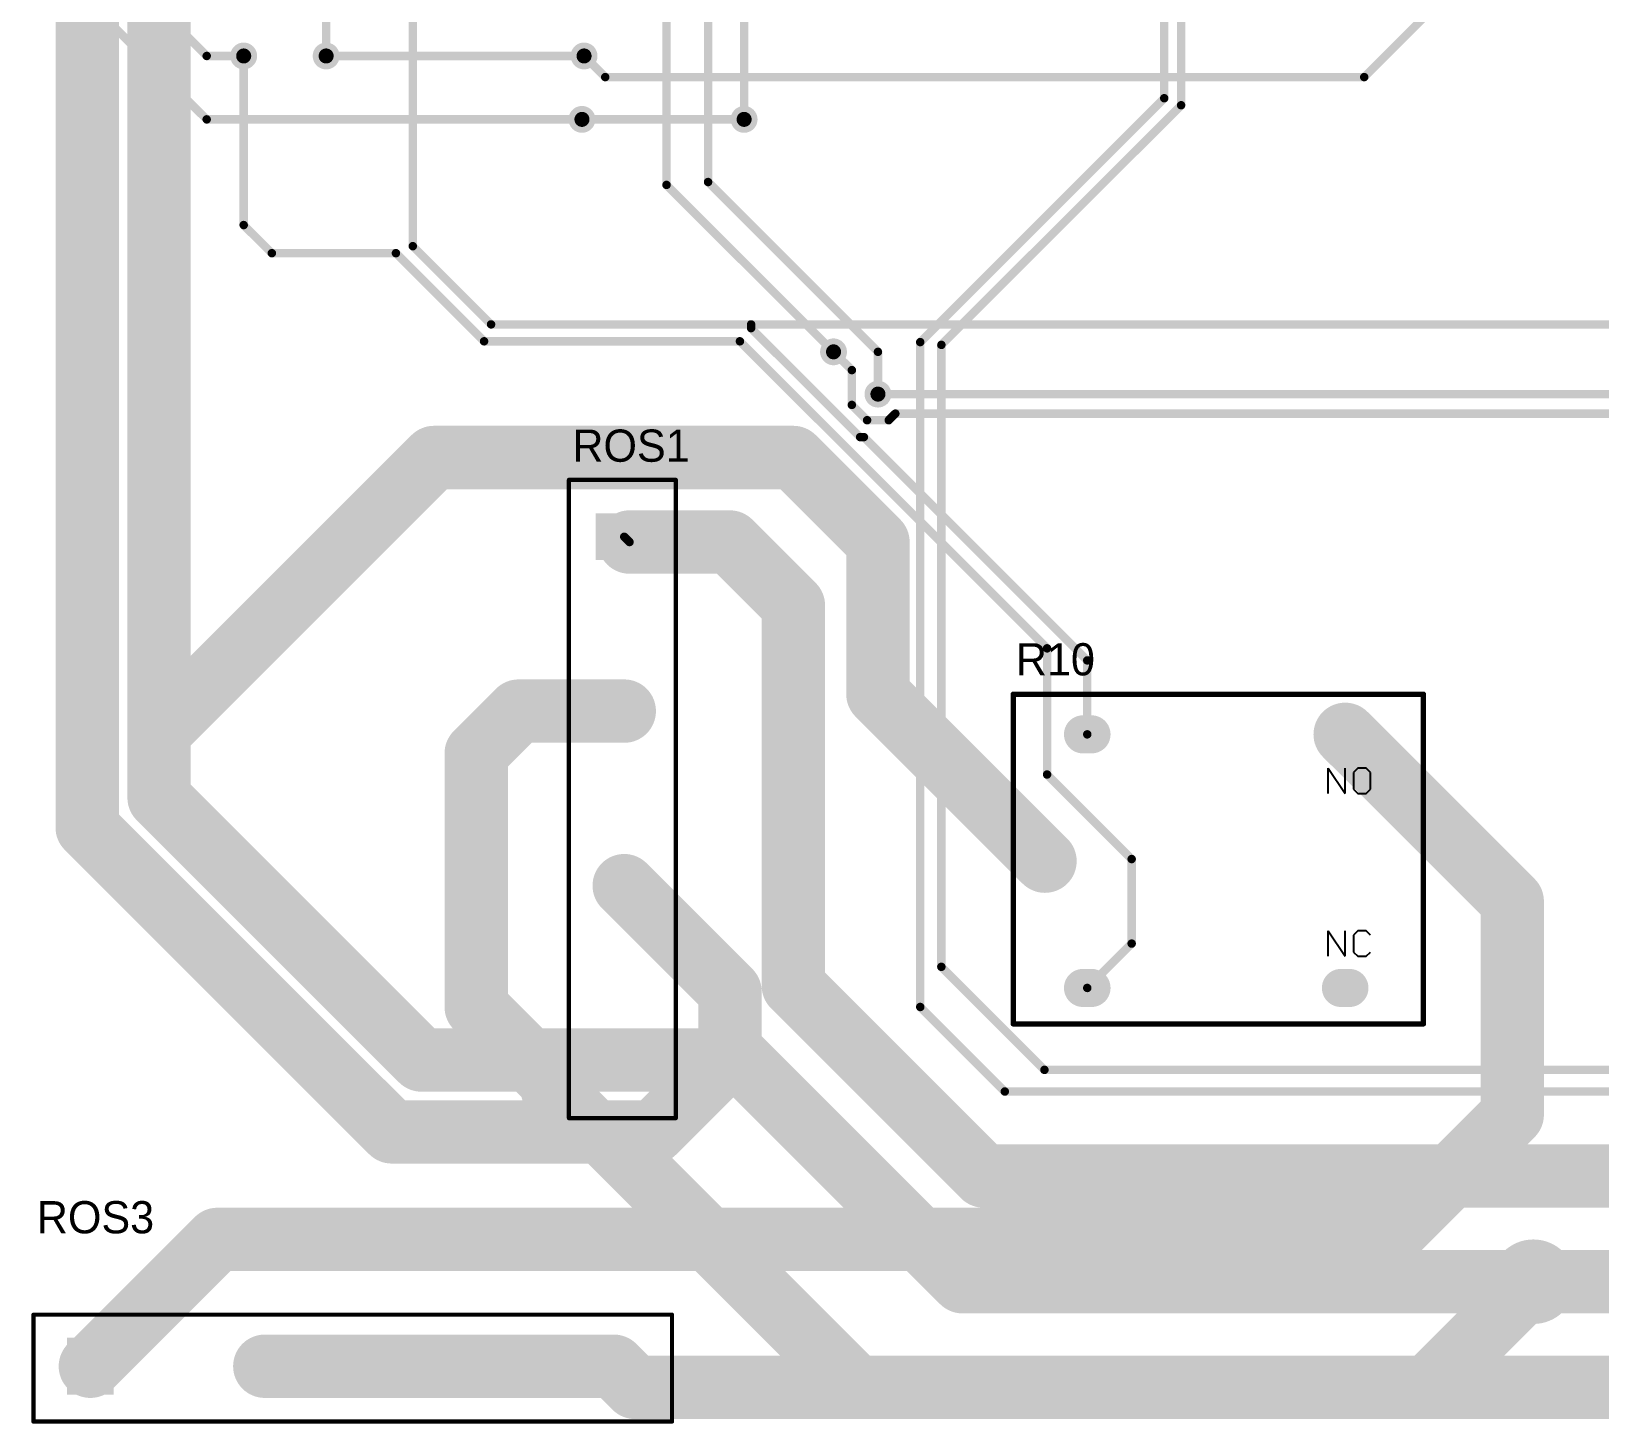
# Model space of a CAD drawing. Header units: millimetres. Extents: x 1.1 to 12.7, y 1.1 to 8.9.
# Drawn here: x 1.077 to 3.997, y 1.085 to 3.679 of the extents above; entities that cross this region are included whole.
import ezdxf

# ---------------------------------------------------------------- set-up
doc = ezdxf.new("R2010")
doc.units = ezdxf.units.MM
doc.header["$MEASUREMENT"] = 0
for name, color, linetype in [('BottomLayer', 5, 'Continuous'), ('BottomSolder', 6, 'Continuous'), ('MultiLayer', 9, 'Continuous'), ('PadHoleLayer', 156, 'Continuous'), ('TopLayer', 1, 'Continuous'), ('TopOverlay', 2, 'Continuous'), ('TopSolder', 216, 'Continuous'), ('ViaHoleLayer', 16, 'Continuous')]:
    doc.layers.add(name, color=color, linetype=linetype)

# ---------------------------------------------------------------- blocks, each defined once
blk = doc.blocks.new('ROSSETA_1')
at = {"layer": 'BottomLayer', "const_width": 0.0787402}
for points in [[(0.0098425, -0.3248031), (-0.0098425, -0.3248031)], [(0.0098425, -0.65), (-0.0098425, -0.65)], [(0.0098425, -0.9748031), (-0.0098425, -0.9748031)]]:
    blk.add_lwpolyline(points, dxfattribs=at)
at = {"layer": 'BottomLayer', "const_width": 0.0393701}
for points in [[(-0.0295275, -0.3248031, 1), (0.0098425, -0.3248031, 1)], [(-0.0098425, -0.3248031, 1), (0.0295275, -0.3248031, 1)], [(-0.0295275, -0.65, 1), (0.0098425, -0.65, 1)], [(-0.0098425, -0.65, 1), (0.0295275, -0.65, 1)], [(-0.0295275, -0.9748031, 1), (0.0098425, -0.9748031, 1)], [(-0.0098425, -0.9748031, 1), (0.0295275, -0.9748031, 1)]]:
    blk.add_lwpolyline(points, format="xyb", close=True, dxfattribs=at)
at = {"layer": 'BottomLayer'}
blk.add_solid([(-0.0492126, -0.0393701), (0.0492126, -0.0393701), (-0.0492126, 0.0393701), (0.0492126, 0.0393701)], dxfattribs=at)
at = {"layer": 'BottomSolder', "const_width": 0.0867402}
for points in [[(0.0098425, -0.3248031), (-0.0098425, -0.3248031)], [(0.0098425, -0.65), (-0.0098425, -0.65)], [(0.0098425, -0.9748031), (-0.0098425, -0.9748031)]]:
    blk.add_lwpolyline(points, dxfattribs=at)
at = {"layer": 'BottomSolder', "const_width": 0.0433701}
for points in [[(-0.0315275, -0.3248031, 1), (0.0118425, -0.3248031, 1)], [(-0.0118425, -0.3248031, 1), (0.0315275, -0.3248031, 1)], [(-0.0315275, -0.65, 1), (0.0118425, -0.65, 1)], [(-0.0118425, -0.65, 1), (0.0315275, -0.65, 1)], [(-0.0315275, -0.9748031, 1), (0.0118425, -0.9748031, 1)], [(-0.0118425, -0.9748031, 1), (0.0315275, -0.9748031, 1)]]:
    blk.add_lwpolyline(points, format="xyb", close=True, dxfattribs=at)
at = {"layer": 'BottomSolder'}
blk.add_solid([(-0.0532126, -0.0433701), (0.0532126, -0.0433701), (-0.0532126, 0.0433701), (0.0532126, 0.0433701)], dxfattribs=at)
at = {"layer": 'MultiLayer', "const_width": 0.0787402}
for points in [[(0.0098425, -0.3248031), (-0.0098425, -0.3248031)], [(0.0098425, -0.65), (-0.0098425, -0.65)], [(0.0098425, -0.9748031), (-0.0098425, -0.9748031)]]:
    blk.add_lwpolyline(points, dxfattribs=at)
at = {"layer": 'MultiLayer', "const_width": 0.0393701}
for points in [[(-0.0295275, -0.3248031, 1), (0.0098425, -0.3248031, 1)], [(-0.0098425, -0.3248031, 1), (0.0295275, -0.3248031, 1)], [(-0.0295275, -0.65, 1), (0.0098425, -0.65, 1)], [(-0.0098425, -0.65, 1), (0.0295275, -0.65, 1)], [(-0.0295275, -0.9748031, 1), (0.0098425, -0.9748031, 1)], [(-0.0098425, -0.9748031, 1), (0.0295275, -0.9748031, 1)]]:
    blk.add_lwpolyline(points, format="xyb", close=True, dxfattribs=at)
at = {"layer": 'MultiLayer'}
blk.add_solid([(-0.0492126, -0.0393701), (0.0492126, -0.0393701), (-0.0492126, 0.0393701), (0.0492126, 0.0393701)], dxfattribs=at)
at = {"layer": 'PadHoleLayer', "const_width": 0.031496}
for points in [[(-0.015748, 0, 1), (0.015748, 0, 1)], [(-0.015748, -0.3248031, 1), (0.015748, -0.3248031, 1)], [(-0.015748, -0.65, 1), (0.015748, -0.65, 1)], [(-0.015748, -0.9748031, 1), (0.015748, -0.9748031, 1)]]:
    blk.add_lwpolyline(points, format="xyb", close=True, dxfattribs=at)
at = {"layer": 'TopLayer', "const_width": 0.0787402}
for points in [[(0.0098425, -0.3248031), (-0.0098425, -0.3248031)], [(0.0098425, -0.65), (-0.0098425, -0.65)], [(0.0098425, -0.9748031), (-0.0098425, -0.9748031)]]:
    blk.add_lwpolyline(points, dxfattribs=at)
at = {"layer": 'TopLayer', "const_width": 0.0393701}
for points in [[(-0.0295275, -0.3248031, 1), (0.0098425, -0.3248031, 1)], [(-0.0098425, -0.3248031, 1), (0.0295275, -0.3248031, 1)], [(-0.0295275, -0.65, 1), (0.0098425, -0.65, 1)], [(-0.0098425, -0.65, 1), (0.0295275, -0.65, 1)], [(-0.0295275, -0.9748031, 1), (0.0098425, -0.9748031, 1)], [(-0.0098425, -0.9748031, 1), (0.0295275, -0.9748031, 1)]]:
    blk.add_lwpolyline(points, format="xyb", close=True, dxfattribs=at)
at = {"layer": 'TopLayer'}
blk.add_solid([(-0.0492126, -0.0393701), (0.0492126, -0.0393701), (-0.0492126, 0.0393701), (0.0492126, 0.0393701)], dxfattribs=at)
at = {"layer": 'TopOverlay', "const_width": 0.007874}
for points in [[(-0.103, 0.106), (-0.103, -1.083)], [(-0.103, 0.106), (0.096, 0.106)], [(0.096, 0.106), (0.096, -1.083)], [(-0.103, -1.083), (0.096, -1.083)]]:
    blk.add_lwpolyline(points, dxfattribs=at)
at = {"layer": 'TopOverlay', "const_width": 0.003937}
for points in [[(-0.1049685, 0.106, 1), (-0.1010315, 0.106, 1)], [(-0.1049685, 0.106, 1), (-0.1010315, 0.106, 1)], [(0.0940315, 0.106, 1), (0.0979685, 0.106, 1)], [(0.0940315, 0.106, 1), (0.0979685, 0.106, 1)], [(-0.1049685, -1.083, 1), (-0.1010315, -1.083, 1)], [(-0.1049685, -1.083, 1), (-0.1010315, -1.083, 1)], [(0.0940315, -1.083, 1), (0.0979685, -1.083, 1)], [(0.0940315, -1.083, 1), (0.0979685, -1.083, 1)]]:
    blk.add_lwpolyline(points, format="xyb", close=True, dxfattribs=at)
at = {"layer": 'TopSolder', "const_width": 0.0867402}
for points in [[(0.0098425, -0.3248031), (-0.0098425, -0.3248031)], [(0.0098425, -0.65), (-0.0098425, -0.65)], [(0.0098425, -0.9748031), (-0.0098425, -0.9748031)]]:
    blk.add_lwpolyline(points, dxfattribs=at)
at = {"layer": 'TopSolder', "const_width": 0.0433701}
for points in [[(-0.0315275, -0.3248031, 1), (0.0118425, -0.3248031, 1)], [(-0.0118425, -0.3248031, 1), (0.0315275, -0.3248031, 1)], [(-0.0315275, -0.65, 1), (0.0118425, -0.65, 1)], [(-0.0118425, -0.65, 1), (0.0315275, -0.65, 1)], [(-0.0315275, -0.9748031, 1), (0.0118425, -0.9748031, 1)], [(-0.0118425, -0.9748031, 1), (0.0315275, -0.9748031, 1)]]:
    blk.add_lwpolyline(points, format="xyb", close=True, dxfattribs=at)
at = {"layer": 'TopSolder'}
blk.add_solid([(-0.0532126, -0.0433701), (0.0532126, -0.0433701), (-0.0532126, 0.0433701), (0.0532126, 0.0433701)], dxfattribs=at)
blk = doc.blocks.new('ROSSETA_7')
at = {"layer": 'BottomLayer', "const_width": 0.0787402}
for points in [[(0.0098425, -0.3248031), (-0.0098425, -0.3248031)], [(0.0098425, -0.65), (-0.0098425, -0.65)], [(0.0098425, -0.9748031), (-0.0098425, -0.9748031)]]:
    blk.add_lwpolyline(points, dxfattribs=at)
at = {"layer": 'BottomLayer', "const_width": 0.0393701}
for points in [[(-0.0295275, -0.3248031, 1), (0.0098425, -0.3248031, 1)], [(-0.0098425, -0.3248031, 1), (0.0295275, -0.3248031, 1)], [(-0.0295275, -0.65, 1), (0.0098425, -0.65, 1)], [(-0.0098425, -0.65, 1), (0.0295275, -0.65, 1)], [(-0.0295275, -0.9748031, 1), (0.0098425, -0.9748031, 1)], [(-0.0098425, -0.9748031, 1), (0.0295275, -0.9748031, 1)]]:
    blk.add_lwpolyline(points, format="xyb", close=True, dxfattribs=at)
at = {"layer": 'BottomLayer'}
blk.add_solid([(-0.0492126, -0.0393701), (0.0492126, -0.0393701), (-0.0492126, 0.0393701), (0.0492126, 0.0393701)], dxfattribs=at)
at = {"layer": 'BottomSolder', "const_width": 0.0867402}
for points in [[(0.0098425, -0.3248031), (-0.0098425, -0.3248031)], [(0.0098425, -0.65), (-0.0098425, -0.65)], [(0.0098425, -0.9748031), (-0.0098425, -0.9748031)]]:
    blk.add_lwpolyline(points, dxfattribs=at)
at = {"layer": 'BottomSolder', "const_width": 0.0433701}
for points in [[(-0.0315275, -0.3248031, 1), (0.0118425, -0.3248031, 1)], [(-0.0118425, -0.3248031, 1), (0.0315275, -0.3248031, 1)], [(-0.0315275, -0.65, 1), (0.0118425, -0.65, 1)], [(-0.0118425, -0.65, 1), (0.0315275, -0.65, 1)], [(-0.0315275, -0.9748031, 1), (0.0118425, -0.9748031, 1)], [(-0.0118425, -0.9748031, 1), (0.0315275, -0.9748031, 1)]]:
    blk.add_lwpolyline(points, format="xyb", close=True, dxfattribs=at)
at = {"layer": 'BottomSolder'}
blk.add_solid([(-0.0532126, -0.0433701), (0.0532126, -0.0433701), (-0.0532126, 0.0433701), (0.0532126, 0.0433701)], dxfattribs=at)
at = {"layer": 'MultiLayer', "const_width": 0.0787402}
for points in [[(0.0098425, -0.3248031), (-0.0098425, -0.3248031)], [(0.0098425, -0.65), (-0.0098425, -0.65)], [(0.0098425, -0.9748031), (-0.0098425, -0.9748031)]]:
    blk.add_lwpolyline(points, dxfattribs=at)
at = {"layer": 'MultiLayer', "const_width": 0.0393701}
for points in [[(-0.0295275, -0.3248031, 1), (0.0098425, -0.3248031, 1)], [(-0.0098425, -0.3248031, 1), (0.0295275, -0.3248031, 1)], [(-0.0295275, -0.65, 1), (0.0098425, -0.65, 1)], [(-0.0098425, -0.65, 1), (0.0295275, -0.65, 1)], [(-0.0295275, -0.9748031, 1), (0.0098425, -0.9748031, 1)], [(-0.0098425, -0.9748031, 1), (0.0295275, -0.9748031, 1)]]:
    blk.add_lwpolyline(points, format="xyb", close=True, dxfattribs=at)
at = {"layer": 'MultiLayer'}
blk.add_solid([(-0.0492126, -0.0393701), (0.0492126, -0.0393701), (-0.0492126, 0.0393701), (0.0492126, 0.0393701)], dxfattribs=at)
at = {"layer": 'PadHoleLayer', "const_width": 0.031496}
for points in [[(-0.015748, 0, 1), (0.015748, 0, 1)], [(-0.015748, -0.3248031, 1), (0.015748, -0.3248031, 1)], [(-0.015748, -0.65, 1), (0.015748, -0.65, 1)], [(-0.015748, -0.9748031, 1), (0.015748, -0.9748031, 1)]]:
    blk.add_lwpolyline(points, format="xyb", close=True, dxfattribs=at)
at = {"layer": 'TopLayer', "const_width": 0.0787402}
for points in [[(0.0098425, -0.3248031), (-0.0098425, -0.3248031)], [(0.0098425, -0.65), (-0.0098425, -0.65)], [(0.0098425, -0.9748031), (-0.0098425, -0.9748031)]]:
    blk.add_lwpolyline(points, dxfattribs=at)
at = {"layer": 'TopLayer', "const_width": 0.0393701}
for points in [[(-0.0295275, -0.3248031, 1), (0.0098425, -0.3248031, 1)], [(-0.0098425, -0.3248031, 1), (0.0295275, -0.3248031, 1)], [(-0.0295275, -0.65, 1), (0.0098425, -0.65, 1)], [(-0.0098425, -0.65, 1), (0.0295275, -0.65, 1)], [(-0.0295275, -0.9748031, 1), (0.0098425, -0.9748031, 1)], [(-0.0098425, -0.9748031, 1), (0.0295275, -0.9748031, 1)]]:
    blk.add_lwpolyline(points, format="xyb", close=True, dxfattribs=at)
at = {"layer": 'TopLayer'}
blk.add_solid([(-0.0492126, -0.0393701), (0.0492126, -0.0393701), (-0.0492126, 0.0393701), (0.0492126, 0.0393701)], dxfattribs=at)
at = {"layer": 'TopOverlay', "const_width": 0.007874}
for points in [[(-0.103, 0.106), (0.096, 0.106)], [(-0.103, -1.083), (-0.103, 0.106)], [(0.096, -1.083), (0.096, 0.106)], [(-0.103, -1.083), (0.096, -1.083)]]:
    blk.add_lwpolyline(points, dxfattribs=at)
at = {"layer": 'TopOverlay', "const_width": 0.003937}
for points in [[(-0.1049685, 0.106, 1), (-0.1010315, 0.106, 1)], [(-0.1049685, 0.106, 1), (-0.1010315, 0.106, 1)], [(0.0940315, 0.106, 1), (0.0979685, 0.106, 1)], [(0.0940315, 0.106, 1), (0.0979685, 0.106, 1)], [(-0.1049685, -1.083, 1), (-0.1010315, -1.083, 1)], [(-0.1049685, -1.083, 1), (-0.1010315, -1.083, 1)], [(0.0940315, -1.083, 1), (0.0979685, -1.083, 1)], [(0.0940315, -1.083, 1), (0.0979685, -1.083, 1)]]:
    blk.add_lwpolyline(points, format="xyb", close=True, dxfattribs=at)
at = {"layer": 'TopSolder', "const_width": 0.0867402}
for points in [[(0.0098425, -0.3248031), (-0.0098425, -0.3248031)], [(0.0098425, -0.65), (-0.0098425, -0.65)], [(0.0098425, -0.9748031), (-0.0098425, -0.9748031)]]:
    blk.add_lwpolyline(points, dxfattribs=at)
at = {"layer": 'TopSolder', "const_width": 0.0433701}
for points in [[(-0.0315275, -0.3248031, 1), (0.0118425, -0.3248031, 1)], [(-0.0118425, -0.3248031, 1), (0.0315275, -0.3248031, 1)], [(-0.0315275, -0.65, 1), (0.0118425, -0.65, 1)], [(-0.0118425, -0.65, 1), (0.0315275, -0.65, 1)], [(-0.0315275, -0.9748031, 1), (0.0118425, -0.9748031, 1)], [(-0.0118425, -0.9748031, 1), (0.0315275, -0.9748031, 1)]]:
    blk.add_lwpolyline(points, format="xyb", close=True, dxfattribs=at)
at = {"layer": 'TopSolder'}
blk.add_solid([(-0.0532126, -0.0433701), (0.0532126, -0.0433701), (-0.0532126, 0.0433701), (0.0532126, 0.0433701)], dxfattribs=at)
blk = doc.blocks.new('RELAYARP03F_19')
at = {"layer": 'BottomLayer', "const_width": 0.0629921}
for points in [[(-0.2322835, 0.2362205), (-0.2480315, 0.2362205)], [(0.2480315, 0.2362205), (0.2322835, 0.2362205)], [(-0.3110236, 0), (-0.3267716, 0)], [(-0.2322835, -0.2362205), (-0.2480315, -0.2362205)], [(0.2480315, -0.2362205), (0.2322835, -0.2362205)]]:
    blk.add_lwpolyline(points, dxfattribs=at)
at = {"layer": 'BottomLayer', "const_width": 0.031496}
for points in [[(-0.2637795, 0.2362205, 1), (-0.2322835, 0.2362205, 1)], [(-0.2480315, 0.2362205, 1), (-0.2165355, 0.2362205, 1)], [(0.2165355, 0.2362205, 1), (0.2480315, 0.2362205, 1)], [(0.2322835, 0.2362205, 1), (0.2637795, 0.2362205, 1)], [(-0.3425196, 0, 1), (-0.3110236, 0, 1)], [(-0.3267716, 0, 1), (-0.2952756, 0, 1)], [(-0.2637795, -0.2362205, 1), (-0.2322835, -0.2362205, 1)], [(-0.2480315, -0.2362205, 1), (-0.2165355, -0.2362205, 1)], [(0.2165355, -0.2362205, 1), (0.2480315, -0.2362205, 1)], [(0.2322835, -0.2362205, 1), (0.2637795, -0.2362205, 1)]]:
    blk.add_lwpolyline(points, format="xyb", close=True, dxfattribs=at)
at = {"layer": 'BottomSolder', "const_width": 0.0709921}
for points in [[(-0.2322835, 0.2362205), (-0.2480315, 0.2362205)], [(0.2480315, 0.2362205), (0.2322835, 0.2362205)], [(-0.3110236, 0), (-0.3267716, 0)], [(-0.2322835, -0.2362205), (-0.2480315, -0.2362205)], [(0.2480315, -0.2362205), (0.2322835, -0.2362205)]]:
    blk.add_lwpolyline(points, dxfattribs=at)
at = {"layer": 'BottomSolder', "const_width": 0.035496}
for points in [[(-0.2657795, 0.2362205, 1), (-0.2302835, 0.2362205, 1)], [(-0.2500315, 0.2362205, 1), (-0.2145355, 0.2362205, 1)], [(0.2145355, 0.2362205, 1), (0.2500315, 0.2362205, 1)], [(0.2302835, 0.2362205, 1), (0.2657795, 0.2362205, 1)], [(-0.3445196, 0, 1), (-0.3090236, 0, 1)], [(-0.3287716, 0, 1), (-0.2932756, 0, 1)], [(-0.2657795, -0.2362205, 1), (-0.2302835, -0.2362205, 1)], [(-0.2500315, -0.2362205, 1), (-0.2145355, -0.2362205, 1)], [(0.2145355, -0.2362205, 1), (0.2500315, -0.2362205, 1)], [(0.2302835, -0.2362205, 1), (0.2657795, -0.2362205, 1)]]:
    blk.add_lwpolyline(points, format="xyb", close=True, dxfattribs=at)
at = {"layer": 'MultiLayer', "const_width": 0.0629921}
for points in [[(-0.2322835, 0.2362205), (-0.2480315, 0.2362205)], [(0.2480315, 0.2362205), (0.2322835, 0.2362205)], [(-0.3110236, 0), (-0.3267716, 0)], [(-0.2322835, -0.2362205), (-0.2480315, -0.2362205)], [(0.2480315, -0.2362205), (0.2322835, -0.2362205)]]:
    blk.add_lwpolyline(points, dxfattribs=at)
at = {"layer": 'MultiLayer', "const_width": 0.031496}
for points in [[(-0.2637795, 0.2362205, 1), (-0.2322835, 0.2362205, 1)], [(-0.2480315, 0.2362205, 1), (-0.2165355, 0.2362205, 1)], [(0.2165355, 0.2362205, 1), (0.2480315, 0.2362205, 1)], [(0.2322835, 0.2362205, 1), (0.2637795, 0.2362205, 1)], [(-0.3425196, 0, 1), (-0.3110236, 0, 1)], [(-0.3267716, 0, 1), (-0.2952756, 0, 1)], [(-0.2637795, -0.2362205, 1), (-0.2322835, -0.2362205, 1)], [(-0.2480315, -0.2362205, 1), (-0.2165355, -0.2362205, 1)], [(0.2165355, -0.2362205, 1), (0.2480315, -0.2362205, 1)], [(0.2322835, -0.2362205, 1), (0.2637795, -0.2362205, 1)]]:
    blk.add_lwpolyline(points, format="xyb", close=True, dxfattribs=at)
at = {"layer": 'PadHoleLayer', "const_width": 0.0295275}
for points in [[(-0.2549213, 0.2362205, 1), (-0.2253937, 0.2362205, 1)], [(0.2253937, 0.2362205, 1), (0.2549213, 0.2362205, 1)], [(-0.3336614, 0, 1), (-0.3041338, 0, 1)], [(-0.2549213, -0.2362205, 1), (-0.2253937, -0.2362205, 1)], [(0.2253937, -0.2362205, 1), (0.2549213, -0.2362205, 1)]]:
    blk.add_lwpolyline(points, format="xyb", close=True, dxfattribs=at)
at = {"layer": 'TopLayer', "const_width": 0.0629921}
for points in [[(-0.2322835, 0.2362205), (-0.2480315, 0.2362205)], [(0.2480315, 0.2362205), (0.2322835, 0.2362205)], [(-0.3110236, 0), (-0.3267716, 0)], [(-0.2322835, -0.2362205), (-0.2480315, -0.2362205)], [(0.2480315, -0.2362205), (0.2322835, -0.2362205)]]:
    blk.add_lwpolyline(points, dxfattribs=at)
at = {"layer": 'TopLayer', "const_width": 0.031496}
for points in [[(-0.2637795, 0.2362205, 1), (-0.2322835, 0.2362205, 1)], [(-0.2480315, 0.2362205, 1), (-0.2165355, 0.2362205, 1)], [(0.2165355, 0.2362205, 1), (0.2480315, 0.2362205, 1)], [(0.2322835, 0.2362205, 1), (0.2637795, 0.2362205, 1)], [(-0.3425196, 0, 1), (-0.3110236, 0, 1)], [(-0.3267716, 0, 1), (-0.2952756, 0, 1)], [(-0.2637795, -0.2362205, 1), (-0.2322835, -0.2362205, 1)], [(-0.2480315, -0.2362205, 1), (-0.2165355, -0.2362205, 1)], [(0.2165355, -0.2362205, 1), (0.2480315, -0.2362205, 1)], [(0.2322835, -0.2362205, 1), (0.2637795, -0.2362205, 1)]]:
    blk.add_lwpolyline(points, format="xyb", close=True, dxfattribs=at)
at = {"layer": 'TopOverlay'}
for p, q in [((0.2086614, 0.1259843), (0.2086614, 0.1732131)), ((0.2086614, 0.1732131), (0.2401473, 0.1259843)), ((0.2401473, 0.1259843), (0.2401473, 0.1732131)), ((0.2637617, 0.1732131), (0.2558902, 0.1653417)), ((0.2558902, 0.1653417), (0.2558902, 0.1338558)), ((0.2795046, 0.1732131), (0.2637617, 0.1732131)), ((0.2873761, 0.1653417), (0.2795046, 0.1732131)), ((0.2873761, 0.1338558), (0.2873761, 0.1653417)), ((0.2558902, 0.1338558), (0.2637617, 0.1259843)), ((0.2637617, 0.1259843), (0.2795046, 0.1259843)), ((0.2795046, 0.1259843), (0.2873761, 0.1338558)), ((0.2086614, -0.1771654), (0.2086614, -0.1299366)), ((0.2086614, -0.1299366), (0.2401473, -0.1771654)), ((0.2401473, -0.1771654), (0.2401473, -0.1299366)), ((0.2637617, -0.1299366), (0.2558902, -0.137808)), ((0.2558902, -0.137808), (0.2558902, -0.1692939)), ((0.2795046, -0.1299366), (0.2637617, -0.1299366)), ((0.2873761, -0.137808), (0.2795046, -0.1299366)), ((0.2558902, -0.1692939), (0.2637617, -0.1771654)), ((0.2795046, -0.1771654), (0.2873761, -0.1692939)), ((0.2637617, -0.1771654), (0.2795046, -0.1771654))]:
    blk.add_line(p, q, dxfattribs=at)
at = {"layer": 'TopOverlay', "const_width": 0.01}
for points in [[(-0.3779528, -0.3031496), (-0.3779528, 0.3110236)], [(-0.3779528, 0.3110236), (0.3858268, 0.3110236)], [(0.3858268, -0.3031496), (0.3858268, 0.3110236)], [(-0.3779528, -0.3031496), (0.3858268, -0.3031496)]]:
    blk.add_lwpolyline(points, dxfattribs=at)
at = {"layer": 'TopOverlay', "const_width": 0.005}
for points in [[(-0.3804528, 0.3110236, 1), (-0.3754528, 0.3110236, 1)], [(-0.3804528, 0.3110236, 1), (-0.3754528, 0.3110236, 1)], [(0.3833268, 0.3110236, 1), (0.3883268, 0.3110236, 1)], [(0.3833268, 0.3110236, 1), (0.3883268, 0.3110236, 1)], [(-0.3804528, -0.3031496, 1), (-0.3754528, -0.3031496, 1)], [(-0.3804528, -0.3031496, 1), (-0.3754528, -0.3031496, 1)], [(0.3833268, -0.3031496, 1), (0.3883268, -0.3031496, 1)], [(0.3833268, -0.3031496, 1), (0.3883268, -0.3031496, 1)]]:
    blk.add_lwpolyline(points, format="xyb", close=True, dxfattribs=at)
at = {"layer": 'TopSolder', "const_width": 0.0709921}
for points in [[(-0.2322835, 0.2362205), (-0.2480315, 0.2362205)], [(0.2480315, 0.2362205), (0.2322835, 0.2362205)], [(-0.3110236, 0), (-0.3267716, 0)], [(-0.2322835, -0.2362205), (-0.2480315, -0.2362205)], [(0.2480315, -0.2362205), (0.2322835, -0.2362205)]]:
    blk.add_lwpolyline(points, dxfattribs=at)
at = {"layer": 'TopSolder', "const_width": 0.035496}
for points in [[(-0.2657795, 0.2362205, 1), (-0.2302835, 0.2362205, 1)], [(-0.2500315, 0.2362205, 1), (-0.2145355, 0.2362205, 1)], [(0.2145355, 0.2362205, 1), (0.2500315, 0.2362205, 1)], [(0.2302835, 0.2362205, 1), (0.2657795, 0.2362205, 1)], [(-0.3445196, 0, 1), (-0.3090236, 0, 1)], [(-0.3287716, 0, 1), (-0.2932756, 0, 1)], [(-0.2657795, -0.2362205, 1), (-0.2302835, -0.2362205, 1)], [(-0.2500315, -0.2362205, 1), (-0.2145355, -0.2362205, 1)], [(0.2145355, -0.2362205, 1), (0.2500315, -0.2362205, 1)], [(0.2302835, -0.2362205, 1), (0.2657795, -0.2362205, 1)]]:
    blk.add_lwpolyline(points, format="xyb", close=True, dxfattribs=at)

msp = doc.modelspace()

# ---------------------------------------------------------------- linework, layer by layer
at = {"layer": 'BottomLayer'}
for points, const_width in [([(1.7874016, 3.2784646), (1.7874016, 4.1780787)], 0.015748), ([(1.1811024, 2.1954598), (1.1811024, 3.9264377)], 0.1181102), ([(1.3149606, 2.3729528), (1.3149606, 3.8709919)], 0.1181102), ([(1.6259843, 3.6327953), (1.6259843, 3.867055)], 0.015748), ([(3.5590551, 3.5934252), (3.7559055, 3.7902756)], 0.015748), ([(1.4724409, 3.3178347), (1.4724409, 3.6327953)], 0.015748), ([(2.1062993, 3.6327953), (2.1456694, 3.5934252)], 0.015748), ([(2.1456694, 3.5934252), (3.5590551, 3.5934252)], 0.015748), ([(2.1023622, 3.5146851), (2.4043229, 3.5146851)], 0.015748), ([(1.4724409, 3.3178347), (1.524857, 3.2654186)], 0.015748), ([(1.524857, 3.2654186), (1.7559056, 3.2654186)], 0.015748), ([(1.7559056, 3.2654186), (1.9200748, 3.1012494)], 0.015748), ([(1.7874016, 3.2784646), (1.9331208, 3.1327454)], 0.015748), ([(1.9331208, 3.1327454), (2.4173228, 3.1327454)], 0.015748), ([(2.4173228, 3.1257904), (2.4173228, 3.1327454)], 0.015748), ([(2.4173228, 3.1327454), (4.3070866, 3.1327454)], 0.015748), ([(2.4173228, 3.1257904), (2.6203575, 2.9227557)], 0.015748), ([(1.9200748, 3.1012494), (2.3965003, 3.1012494)], 0.015748), ([(2.3965003, 3.1012494), (2.9685039, 2.5292458)], 0.015748), ([(2.5708184, 3.0816142), (2.6049213, 3.0475113)], 0.015748), ([(2.6049213, 2.9827339), (2.6049213, 3.0475113)], 0.015748), ([(2.6535433, 3.0028737), (6.1181103, 3.002874)], 0.015748), ([(2.6049213, 2.9827339), (2.6334035, 2.9542517)], 0.015748), ([(2.6334035, 2.9542517), (2.6736831, 2.9542517)], 0.015748), ([(2.6736831, 2.9542517), (2.685932, 2.9665006)], 0.015748), ([(2.685932, 2.9665006), (6.1099414, 2.9665006)], 0.015748), ([(1.3149606, 2.3729528), (1.8267716, 2.8847638)], 0.1181102), ([(1.8267716, 2.8847638), (2.4960629, 2.8847638)], 0.1181102), ([(2.4960629, 2.8847638), (2.6535433, 2.7272834)], 0.1181102), ([(2.6203575, 2.9227557), (2.6273125, 2.9227557)], 0.015748), ([(2.6273125, 2.9227557), (3.0433071, 2.5067611)], 0.015748), ([(2.6535433, 2.443819), (2.6535433, 2.7272834)], 0.1181102), ([(2.9685039, 2.2942127), (2.9685039, 2.5292458)], 0.015748), ([(3.0433071, 2.3690158), (3.0433071, 2.5067611)], 0.015748), ([(2.6535433, 2.443819), (2.964567, 2.1327953)], 0.1181102), ([(1.3149606, 2.2509056), (1.3149606, 2.3729528)], 0.1181102), ([(3.5236221, 2.3690158), (3.8346457, 2.0579922)], 0.1181102), ([(1.3149606, 2.2509056), (1.8035433, 1.7623229)], 0.1181102), ([(2.9685039, 2.2942127), (3.1259842, 2.1367324)], 0.015748), ([(1.1811024, 2.1954598), (1.7480975, 1.6284647)], 0.1181102), ([(2.1811024, 2.087126), (2.3779527, 1.8902757)], 0.1181102), ([(3.1259842, 1.9792519), (3.1259842, 2.1367324)], 0.015748), ([(3.8346457, 1.6603543), (3.8346457, 2.0579922)], 0.1181102), ([(3.0433071, 1.8965748), (3.1259842, 1.9792519)], 0.015748), ([(2.3779527, 1.7698691), (2.3779527, 1.8902757)], 0.1181102), ([(1.8035433, 1.7623229), (2.1811024, 1.7623229)], 0.1181102), ([(2.2857938, 1.6777102), (2.3779527, 1.7698691)], 0.1181102), ([(2.2365482, 1.6284647), (2.2857937, 1.6777102)], 0.1181102), ([(2.2857937, 1.6777102), (2.2857938, 1.6777102)], 0.1181102), ([(3.6023623, 1.4280709), (3.8346457, 1.6603543)], 0.1181102), ([(1.7480975, 1.6284647), (2.2365482, 1.6284647)], 0.1181102), ([(1.1870079, 1.1918504), (1.4232284, 1.4280709)], 0.1181102), ([(1.4232284, 1.4280709), (3.6023623, 1.4280709)], 0.1181102), ([(3.6771653, 1.1524803), (3.8740157, 1.3493307)], 0.1181102), ([(1.511811, 1.1918504), (1.8370079, 1.1918504)], 0.1181102), ([(1.8370079, 1.1918504), (2.161811, 1.1918504)], 0.1181102), ([(2.161811, 1.1918504), (2.2011811, 1.1524803)], 0.1181102), ([(2.2011811, 1.1524803), (3.6771653, 1.1524803)], 0.1181102)]:
    msp.add_lwpolyline(points, dxfattribs=dict(at, const_width=const_width))
for points, const_width in [([(1.4599409, 3.6327953, 1), (1.4849409, 3.6327953, 1)], 0.025), ([(1.6134843, 3.6327953, 1), (1.6384843, 3.6327953, 1)], 0.025), ([(2.0937993, 3.6327953, 1), (2.1187993, 3.6327953, 1)], 0.025), ([(1.4685039, 3.6327953, 1), (1.4763779, 3.6327953, 1)], 0.007874), ([(1.6220473, 3.6327953, 1), (1.6299213, 3.6327953, 1)], 0.007874), ([(2.1023623, 3.6327953, 1), (2.1102363, 3.6327953, 1)], 0.007874), ([(2.1417324, 3.5934252, 1), (2.1496064, 3.5934252, 1)], 0.007874), ([(2.1417324, 3.5934252, 1), (2.1496064, 3.5934252, 1)], 0.007874), ([(3.5551181, 3.5934252, 1), (3.5629921, 3.5934252, 1)], 0.007874), ([(3.5551181, 3.5934252, 1), (3.5629921, 3.5934252, 1)], 0.007874), ([(2.0898622, 3.5146851, 1), (2.1148622, 3.5146851, 1)], 0.025), ([(2.3918229, 3.5146851, 1), (2.4168229, 3.5146851, 1)], 0.025), ([(2.0984252, 3.5146851, 1), (2.1062992, 3.5146851, 1)], 0.007874), ([(2.4003859, 3.5146851, 1), (2.4082599, 3.5146851, 1)], 0.007874), ([(1.4685039, 3.3178347, 1), (1.4763779, 3.3178347, 1)], 0.007874), ([(1.4685039, 3.3178347, 1), (1.4763779, 3.3178347, 1)], 0.007874), ([(1.52092, 3.2654186, 1), (1.528794, 3.2654186, 1)], 0.007874), ([(1.52092, 3.2654186, 1), (1.528794, 3.2654186, 1)], 0.007874), ([(1.7519686, 3.2654186, 1), (1.7598426, 3.2654186, 1)], 0.007874), ([(1.7519686, 3.2654186, 1), (1.7598426, 3.2654186, 1)], 0.007874), ([(1.7834646, 3.2784646, 1), (1.7913386, 3.2784646, 1)], 0.007874), ([(1.7834646, 3.2784646, 1), (1.7913386, 3.2784646, 1)], 0.007874), ([(1.9291838, 3.1327454, 1), (1.9370578, 3.1327454, 1)], 0.007874), ([(1.9291838, 3.1327454, 1), (1.9370578, 3.1327454, 1)], 0.007874), ([(2.4133858, 3.1327454, 1), (2.4212598, 3.1327454, 1)], 0.007874), ([(2.4133858, 3.1327454, 1), (2.4212598, 3.1327454, 1)], 0.007874), ([(2.4133858, 3.1327454, 1), (2.4212598, 3.1327454, 1)], 0.007874), ([(2.4133858, 3.1257904, 1), (2.4212598, 3.1257904, 1)], 0.007874), ([(2.4133858, 3.1257904, 1), (2.4212598, 3.1257904, 1)], 0.007874), ([(1.9161378, 3.1012494, 1), (1.9240118, 3.1012494, 1)], 0.007874), ([(1.9161378, 3.1012494, 1), (1.9240118, 3.1012494, 1)], 0.007874), ([(2.3925633, 3.1012494, 1), (2.4004373, 3.1012494, 1)], 0.007874), ([(2.3925633, 3.1012494, 1), (2.4004373, 3.1012494, 1)], 0.007874), ([(2.5583184, 3.0816142, 1), (2.5833184, 3.0816142, 1)], 0.025), ([(2.5668814, 3.0816142, 1), (2.5747554, 3.0816142, 1)], 0.007874), ([(2.6009843, 3.0475113, 1), (2.6088583, 3.0475113, 1)], 0.007874), ([(2.6009843, 3.0475113, 1), (2.6088583, 3.0475113, 1)], 0.007874), ([(2.6410433, 3.0028737, 1), (2.6660433, 3.0028737, 1)], 0.025), ([(2.6496063, 3.0028737, 1), (2.6574803, 3.0028737, 1)], 0.007874), ([(2.6009843, 2.9827339, 1), (2.6088583, 2.9827339, 1)], 0.007874), ([(2.6009843, 2.9827339, 1), (2.6088583, 2.9827339, 1)], 0.007874), ([(2.6294665, 2.9542517, 1), (2.6373405, 2.9542517, 1)], 0.007874), ([(2.6294665, 2.9542517, 1), (2.6373405, 2.9542517, 1)], 0.007874), ([(2.6697461, 2.9542517, 1), (2.6776201, 2.9542517, 1)], 0.007874), ([(2.6697461, 2.9542517, 1), (2.6776201, 2.9542517, 1)], 0.007874), ([(2.681995, 2.9665006, 1), (2.689869, 2.9665006, 1)], 0.007874), ([(2.681995, 2.9665006, 1), (2.689869, 2.9665006, 1)], 0.007874), ([(1.7972441, 2.8847638, 1), (1.8562991, 2.8847638, 1)], 0.0590551), ([(1.7972441, 2.8847638, 1), (1.8562991, 2.8847638, 1)], 0.0590551), ([(2.4665354, 2.8847638, 1), (2.5255904, 2.8847638, 1)], 0.0590551), ([(2.4665354, 2.8847638, 1), (2.5255904, 2.8847638, 1)], 0.0590551), ([(2.6164205, 2.9227557, 1), (2.6242945, 2.9227557, 1)], 0.007874), ([(2.6164205, 2.9227557, 1), (2.6242945, 2.9227557, 1)], 0.007874), ([(2.6233755, 2.9227557, 1), (2.6312495, 2.9227557, 1)], 0.007874), ([(2.6233755, 2.9227557, 1), (2.6312495, 2.9227557, 1)], 0.007874), ([(2.6240158, 2.7272834, 1), (2.6830708, 2.7272834, 1)], 0.0590551), ([(2.6240158, 2.7272834, 1), (2.6830708, 2.7272834, 1)], 0.0590551), ([(2.9645669, 2.5292458, 1), (2.9724409, 2.5292458, 1)], 0.007874), ([(2.9645669, 2.5292458, 1), (2.9724409, 2.5292458, 1)], 0.007874), ([(3.0393701, 2.5067611, 1), (3.0472441, 2.5067611, 1)], 0.007874), ([(3.0393701, 2.5067611, 1), (3.0472441, 2.5067611, 1)], 0.007874), ([(2.6240158, 2.443819, 1), (2.6830708, 2.443819, 1)], 0.0590551), ([(2.6240158, 2.443819, 1), (2.6830708, 2.443819, 1)], 0.0590551), ([(1.2854331, 2.3729528, 1), (1.3444881, 2.3729528, 1)], 0.0590551), ([(1.2854331, 2.3729528, 1), (1.3444881, 2.3729528, 1)], 0.0590551), ([(1.2854331, 2.3729528, 1), (1.3444881, 2.3729528, 1)], 0.0590551), ([(3.4940946, 2.3690158, 1), (3.5531496, 2.3690158, 1)], 0.0590551), ([(3.0393701, 2.3690158, 1), (3.0472441, 2.3690158, 1)], 0.007874), ([(1.2854331, 2.2509056, 1), (1.3444881, 2.2509056, 1)], 0.0590551), ([(1.2854331, 2.2509056, 1), (1.3444881, 2.2509056, 1)], 0.0590551), ([(2.9645669, 2.2942127, 1), (2.9724409, 2.2942127, 1)], 0.007874), ([(2.9645669, 2.2942127, 1), (2.9724409, 2.2942127, 1)], 0.007874), ([(1.1515749, 2.1954598, 1), (1.2106299, 2.1954598, 1)], 0.0590551), ([(1.1515749, 2.1954598, 1), (1.2106299, 2.1954598, 1)], 0.0590551), ([(2.9350395, 2.1327953, 1), (2.9940945, 2.1327953, 1)], 0.0590551), ([(2.1515749, 2.087126, 1), (2.2106299, 2.087126, 1)], 0.0590551), ([(3.1220472, 2.1367324, 1), (3.1299212, 2.1367324, 1)], 0.007874), ([(3.1220472, 2.1367324, 1), (3.1299212, 2.1367324, 1)], 0.007874), ([(3.8051182, 2.0579922, 1), (3.8641732, 2.0579922, 1)], 0.0590551), ([(3.8051182, 2.0579922, 1), (3.8641732, 2.0579922, 1)], 0.0590551), ([(3.1220472, 1.9792519, 1), (3.1299212, 1.9792519, 1)], 0.007874), ([(3.1220472, 1.9792519, 1), (3.1299212, 1.9792519, 1)], 0.007874), ([(2.3484252, 1.8902757, 1), (2.4074802, 1.8902757, 1)], 0.0590551), ([(2.3484252, 1.8902757, 1), (2.4074802, 1.8902757, 1)], 0.0590551), ([(3.0393701, 1.8965748, 1), (3.0472441, 1.8965748, 1)], 0.007874), ([(1.7740158, 1.7623229, 1), (1.8330708, 1.7623229, 1)], 0.0590551), ([(1.7740158, 1.7623229, 1), (1.8330708, 1.7623229, 1)], 0.0590551), ([(2.1515749, 1.7623229, 1), (2.2106299, 1.7623229, 1)], 0.0590551), ([(2.3484252, 1.7698691, 1), (2.4074802, 1.7698691, 1)], 0.0590551), ([(2.3484252, 1.7698691, 1), (2.4074802, 1.7698691, 1)], 0.0590551), ([(2.2562662, 1.6777102, 1), (2.3153212, 1.6777102, 1)], 0.0590551), ([(2.2562662, 1.6777102, 1), (2.3153212, 1.6777102, 1)], 0.0590551), ([(2.2562663, 1.6777102, 1), (2.3153213, 1.6777102, 1)], 0.0590551), ([(2.2562663, 1.6777102, 1), (2.3153213, 1.6777102, 1)], 0.0590551), ([(3.8051182, 1.6603543, 1), (3.8641732, 1.6603543, 1)], 0.0590551), ([(3.8051182, 1.6603543, 1), (3.8641732, 1.6603543, 1)], 0.0590551), ([(1.71857, 1.6284647, 1), (1.777625, 1.6284647, 1)], 0.0590551), ([(1.71857, 1.6284647, 1), (1.777625, 1.6284647, 1)], 0.0590551), ([(2.2070207, 1.6284647, 1), (2.2660757, 1.6284647, 1)], 0.0590551), ([(2.2070207, 1.6284647, 1), (2.2660757, 1.6284647, 1)], 0.0590551), ([(1.3937009, 1.4280709, 1), (1.4527559, 1.4280709, 1)], 0.0590551), ([(1.3937009, 1.4280709, 1), (1.4527559, 1.4280709, 1)], 0.0590551), ([(3.5728348, 1.4280709, 1), (3.6318898, 1.4280709, 1)], 0.0590551), ([(3.5728348, 1.4280709, 1), (3.6318898, 1.4280709, 1)], 0.0590551), ([(3.8346456, 1.3493307, 1), (3.9133858, 1.3493307, 1)], 0.0787401), ([(3.8444882, 1.3493307, 1), (3.9035432, 1.3493307, 1)], 0.0590551), ([(1.1574804, 1.1918504, 1), (1.2165354, 1.1918504, 1)], 0.0590551), ([(1.4822835, 1.1918504, 1), (1.5413385, 1.1918504, 1)], 0.0590551), ([(1.8074804, 1.1918504, 1), (1.8665354, 1.1918504, 1)], 0.0590551), ([(1.8074804, 1.1918504, 1), (1.8665354, 1.1918504, 1)], 0.0590551), ([(2.1322835, 1.1918504, 1), (2.1913385, 1.1918504, 1)], 0.0590551), ([(2.1322835, 1.1918504, 1), (2.1913385, 1.1918504, 1)], 0.0590551), ([(2.1716536, 1.1524803, 1), (2.2307086, 1.1524803, 1)], 0.0590551), ([(2.1716536, 1.1524803, 1), (2.2307086, 1.1524803, 1)], 0.0590551), ([(3.6476378, 1.1524803, 1), (3.7066928, 1.1524803, 1)], 0.0590551), ([(3.6476378, 1.1524803, 1), (3.7066928, 1.1524803, 1)], 0.0590551)]:
    msp.add_lwpolyline(points, format="xyb", close=True, dxfattribs=dict(at, const_width=const_width))
at = {"layer": 'MultiLayer'}
for points, const_width in [([(1.4599409, 3.6327953, 1), (1.4849409, 3.6327953, 1)], 0.025), ([(1.6134843, 3.6327953, 1), (1.6384843, 3.6327953, 1)], 0.025), ([(2.0937993, 3.6327953, 1), (2.1187993, 3.6327953, 1)], 0.025), ([(2.0898622, 3.5146851, 1), (2.1148622, 3.5146851, 1)], 0.025), ([(2.3918229, 3.5146851, 1), (2.4168229, 3.5146851, 1)], 0.025), ([(2.5583184, 3.0816142, 1), (2.5833184, 3.0816142, 1)], 0.025), ([(2.6410433, 3.0028737, 1), (2.6660433, 3.0028737, 1)], 0.025), ([(3.8346456, 1.3493307, 1), (3.9133858, 1.3493307, 1)], 0.0787401)]:
    msp.add_lwpolyline(points, format="xyb", close=True, dxfattribs=dict(at, const_width=const_width))
at = {"layer": 'TopLayer'}
for points, const_width in [([(2.3372048, 3.3979527), (2.3372048, 5.5329922)], 0.015748), ([(2.2598425, 3.3925901), (2.2598425, 5.4438189)], 0.015748), ([(3.1866142, 3.5540551), (3.1866142, 4.4343701)], 0.015748), ([(2.4043229, 3.5146851), (2.4043229, 4.4038051)], 0.015748), ([(3.2181102, 3.5410091), (3.2181102, 4.2367322)], 0.015748), ([(1.2755905, 3.7607558), (1.403551, 3.6327953)], 0.015748), ([(1.1968504, 3.7213857), (1.403551, 3.5146851)], 0.015748), ([(1.403551, 3.6327953), (1.4724409, 3.6327953)], 0.015748), ([(1.6259843, 3.6327953), (2.1062993, 3.6327953)], 0.015748), ([(2.7322835, 3.0997244), (3.1866142, 3.5540551)], 0.015748), ([(2.7716535, 3.0945524), (3.2181102, 3.5410091)], 0.015748), ([(1.403551, 3.5146851), (2.1023622, 3.5146851)], 0.015748), ([(2.2598425, 3.3925901), (2.5708184, 3.0816142)], 0.015748), ([(2.3372048, 3.3979527), (2.6535433, 3.0816142)], 0.015748), ([(2.7322835, 1.8611417), (2.7322835, 3.0997244)], 0.015748), ([(2.7716535, 1.935945), (2.7716535, 3.0945524)], 0.015748), ([(2.6535433, 3.0028737), (2.6535433, 3.0816142)], 0.015748), ([(2.1909449, 2.7272835), (2.3779527, 2.7272835)], 0.1181102), ([(2.3779527, 2.7272835), (2.496063, 2.6091732)], 0.1181102), ([(2.1811024, 2.737126), (2.1909449, 2.7272835)], 0.015748), ([(2.496063, 1.9005118), (2.496063, 2.6091732)], 0.1181102), ([(1.9055118, 2.3335827), (1.984252, 2.4123229)], 0.1181102), ([(1.984252, 2.4123229), (2.1811024, 2.4123229)], 0.1181102), ([(1.9055118, 1.8611418), (1.9055118, 2.3335827)], 0.1181102), ([(2.496063, 1.9005118), (2.8503937, 1.5461811)], 0.1181102), ([(2.7716535, 1.935945), (2.9635933, 1.7440052)], 0.015748), ([(1.9055118, 1.8611418), (2.0472442, 1.7194094)], 0.1181102), ([(2.7322835, 1.8611417), (2.8897638, 1.7036614)], 0.015748), ([(2.1811024, 1.7623229), (2.3980315, 1.7623229)], 0.1181102), ([(2.3980315, 1.7623229), (2.8110237, 1.3493307)], 0.1181102), ([(2.0472442, 1.7068771), (2.0472442, 1.7194094)], 0.1181102), ([(2.0472442, 1.7068771), (2.1256566, 1.6284647)], 0.1181102), ([(2.9635933, 1.7440052), (4.5736772, 1.7440052)], 0.015748), ([(2.8897638, 1.7036614), (5.527559, 1.7036614)], 0.015748), ([(2.1256566, 1.6284647), (2.1381889, 1.6284647)], 0.1181102), ([(2.1381889, 1.6284647), (2.6141733, 1.1524803)], 0.1181102), ([(2.8503937, 1.5461811), (6.3543307, 1.5461811)], 0.1181102), ([(2.8110237, 1.3493307), (3.8740157, 1.3493307)], 0.1181102), ([(3.8740157, 1.3493307), (6.3937007, 1.3493307)], 0.1181102), ([(2.6141733, 1.1524803), (6.4330708, 1.1524803)], 0.1181102)]:
    msp.add_lwpolyline(points, dxfattribs=dict(at, const_width=const_width))
for points, const_width in [([(1.4599409, 3.6327953, 1), (1.4849409, 3.6327953, 1)], 0.025), ([(1.6134843, 3.6327953, 1), (1.6384843, 3.6327953, 1)], 0.025), ([(2.0937993, 3.6327953, 1), (2.1187993, 3.6327953, 1)], 0.025), ([(1.399614, 3.6327953, 1), (1.407488, 3.6327953, 1)], 0.007874), ([(1.399614, 3.6327953, 1), (1.407488, 3.6327953, 1)], 0.007874), ([(1.4685039, 3.6327953, 1), (1.4763779, 3.6327953, 1)], 0.007874), ([(1.6220473, 3.6327953, 1), (1.6299213, 3.6327953, 1)], 0.007874), ([(2.1023623, 3.6327953, 1), (2.1102363, 3.6327953, 1)], 0.007874), ([(2.0898622, 3.5146851, 1), (2.1148622, 3.5146851, 1)], 0.025), ([(2.3918229, 3.5146851, 1), (2.4168229, 3.5146851, 1)], 0.025), ([(3.1826772, 3.5540551, 1), (3.1905512, 3.5540551, 1)], 0.007874), ([(3.1826772, 3.5540551, 1), (3.1905512, 3.5540551, 1)], 0.007874), ([(3.2141732, 3.5410091, 1), (3.2220472, 3.5410091, 1)], 0.007874), ([(3.2141732, 3.5410091, 1), (3.2220472, 3.5410091, 1)], 0.007874), ([(1.399614, 3.5146851, 1), (1.407488, 3.5146851, 1)], 0.007874), ([(1.399614, 3.5146851, 1), (1.407488, 3.5146851, 1)], 0.007874), ([(2.0984252, 3.5146851, 1), (2.1062992, 3.5146851, 1)], 0.007874), ([(2.4003859, 3.5146851, 1), (2.4082599, 3.5146851, 1)], 0.007874), ([(2.2559055, 3.3925901, 1), (2.2637795, 3.3925901, 1)], 0.007874), ([(2.2559055, 3.3925901, 1), (2.2637795, 3.3925901, 1)], 0.007874), ([(2.3332678, 3.3979527, 1), (2.3411418, 3.3979527, 1)], 0.007874), ([(2.3332678, 3.3979527, 1), (2.3411418, 3.3979527, 1)], 0.007874), ([(2.5583184, 3.0816142, 1), (2.5833184, 3.0816142, 1)], 0.025), ([(2.7283465, 3.0997244, 1), (2.7362205, 3.0997244, 1)], 0.007874), ([(2.7283465, 3.0997244, 1), (2.7362205, 3.0997244, 1)], 0.007874), ([(2.7677165, 3.0945524, 1), (2.7755905, 3.0945524, 1)], 0.007874), ([(2.7677165, 3.0945524, 1), (2.7755905, 3.0945524, 1)], 0.007874), ([(2.5668814, 3.0816142, 1), (2.5747554, 3.0816142, 1)], 0.007874), ([(2.6496063, 3.0816142, 1), (2.6574803, 3.0816142, 1)], 0.007874), ([(2.6496063, 3.0816142, 1), (2.6574803, 3.0816142, 1)], 0.007874), ([(2.6410433, 3.0028737, 1), (2.6660433, 3.0028737, 1)], 0.025), ([(2.6496063, 3.0028737, 1), (2.6574803, 3.0028737, 1)], 0.007874), ([(2.1614174, 2.7272835, 1), (2.2204724, 2.7272835, 1)], 0.0590551), ([(2.3484252, 2.7272835, 1), (2.4074802, 2.7272835, 1)], 0.0590551), ([(2.3484252, 2.7272835, 1), (2.4074802, 2.7272835, 1)], 0.0590551), ([(2.1771654, 2.737126, 1), (2.1850394, 2.737126, 1)], 0.007874), ([(2.1870079, 2.7272835, 1), (2.1948819, 2.7272835, 1)], 0.007874), ([(2.4665355, 2.6091732, 1), (2.5255905, 2.6091732, 1)], 0.0590551), ([(2.4665355, 2.6091732, 1), (2.5255905, 2.6091732, 1)], 0.0590551), ([(1.9547245, 2.4123229, 1), (2.0137795, 2.4123229, 1)], 0.0590551), ([(1.9547245, 2.4123229, 1), (2.0137795, 2.4123229, 1)], 0.0590551), ([(2.1515749, 2.4123229, 1), (2.2106299, 2.4123229, 1)], 0.0590551), ([(1.8759843, 2.3335827, 1), (1.9350393, 2.3335827, 1)], 0.0590551), ([(1.8759843, 2.3335827, 1), (1.9350393, 2.3335827, 1)], 0.0590551), ([(2.4665355, 1.9005118, 1), (2.5255905, 1.9005118, 1)], 0.0590551), ([(2.4665355, 1.9005118, 1), (2.5255905, 1.9005118, 1)], 0.0590551), ([(2.7677165, 1.935945, 1), (2.7755905, 1.935945, 1)], 0.007874), ([(2.7677165, 1.935945, 1), (2.7755905, 1.935945, 1)], 0.007874), ([(1.8759843, 1.8611418, 1), (1.9350393, 1.8611418, 1)], 0.0590551), ([(1.8759843, 1.8611418, 1), (1.9350393, 1.8611418, 1)], 0.0590551), ([(2.7283465, 1.8611417, 1), (2.7362205, 1.8611417, 1)], 0.007874), ([(2.7283465, 1.8611417, 1), (2.7362205, 1.8611417, 1)], 0.007874), ([(2.1515749, 1.7623229, 1), (2.2106299, 1.7623229, 1)], 0.0590551), ([(2.368504, 1.7623229, 1), (2.427559, 1.7623229, 1)], 0.0590551), ([(2.368504, 1.7623229, 1), (2.427559, 1.7623229, 1)], 0.0590551), ([(2.0177167, 1.7194094, 1), (2.0767717, 1.7194094, 1)], 0.0590551), ([(2.0177167, 1.7194094, 1), (2.0767717, 1.7194094, 1)], 0.0590551), ([(2.0177167, 1.7068771, 1), (2.0767717, 1.7068771, 1)], 0.0590551), ([(2.0177167, 1.7068771, 1), (2.0767717, 1.7068771, 1)], 0.0590551), ([(2.9596563, 1.7440052, 1), (2.9675303, 1.7440052, 1)], 0.007874), ([(2.9596563, 1.7440052, 1), (2.9675303, 1.7440052, 1)], 0.007874), ([(2.8858268, 1.7036614, 1), (2.8937008, 1.7036614, 1)], 0.007874), ([(2.8858268, 1.7036614, 1), (2.8937008, 1.7036614, 1)], 0.007874), ([(2.0961291, 1.6284647, 1), (2.1551841, 1.6284647, 1)], 0.0590551), ([(2.0961291, 1.6284647, 1), (2.1551841, 1.6284647, 1)], 0.0590551), ([(2.1086614, 1.6284647, 1), (2.1677164, 1.6284647, 1)], 0.0590551), ([(2.1086614, 1.6284647, 1), (2.1677164, 1.6284647, 1)], 0.0590551), ([(2.8208662, 1.5461811, 1), (2.8799212, 1.5461811, 1)], 0.0590551), ([(2.8208662, 1.5461811, 1), (2.8799212, 1.5461811, 1)], 0.0590551), ([(2.7814962, 1.3493307, 1), (2.8405512, 1.3493307, 1)], 0.0590551), ([(2.7814962, 1.3493307, 1), (2.8405512, 1.3493307, 1)], 0.0590551), ([(3.8346456, 1.3493307, 1), (3.9133858, 1.3493307, 1)], 0.0787401), ([(3.8444882, 1.3493307, 1), (3.9035432, 1.3493307, 1)], 0.0590551), ([(3.8444882, 1.3493307, 1), (3.9035432, 1.3493307, 1)], 0.0590551), ([(2.5846458, 1.1524803, 1), (2.6437008, 1.1524803, 1)], 0.0590551), ([(2.5846458, 1.1524803, 1), (2.6437008, 1.1524803, 1)], 0.0590551)]:
    msp.add_lwpolyline(points, format="xyb", close=True, dxfattribs=dict(at, const_width=const_width))
at = {"layer": 'ViaHoleLayer'}
for points, const_width in [([(1.4654409, 3.6327953, 1), (1.4794409, 3.6327953, 1)], 0.014), ([(1.6189843, 3.6327953, 1), (1.6329843, 3.6327953, 1)], 0.014), ([(2.0992993, 3.6327953, 1), (2.1132993, 3.6327953, 1)], 0.014), ([(2.0953622, 3.5146851, 1), (2.1093622, 3.5146851, 1)], 0.014), ([(2.3973229, 3.5146851, 1), (2.4113229, 3.5146851, 1)], 0.014), ([(2.5638184, 3.0816142, 1), (2.5778184, 3.0816142, 1)], 0.014), ([(2.6465433, 3.0028737, 1), (2.6605433, 3.0028737, 1)], 0.014), ([(3.8543307, 1.3493307, 1), (3.8937007, 1.3493307, 1)], 0.0393701)]:
    msp.add_lwpolyline(points, format="xyb", close=True, dxfattribs=dict(at, const_width=const_width))

# ---------------------------------------------------------------- block references
for name, p in [('ROSSETA_7', (2.1811024, 2.737126)), ('RELAYARP03F_19', (3.2834646, 2.1327953))]:
    msp.add_blockref(name, p)
at = {"rotation": 90}
msp.add_blockref('ROSSETA_1', (1.1870079, 1.1918504), dxfattribs=at)

# ---------------------------------------------------------------- texts
at = {"layer": 'TopOverlay'}
for s, p in [('ROS1', (2.084441, 2.8768609)), ('R10', (2.9103701, 2.4788819)), ('ROS3', (1.0871969, 1.4394567))]:
    msp.add_text(s, height=0.06, dxfattribs=at).set_placement(p)

doc.saveas('drawing.dxf')
